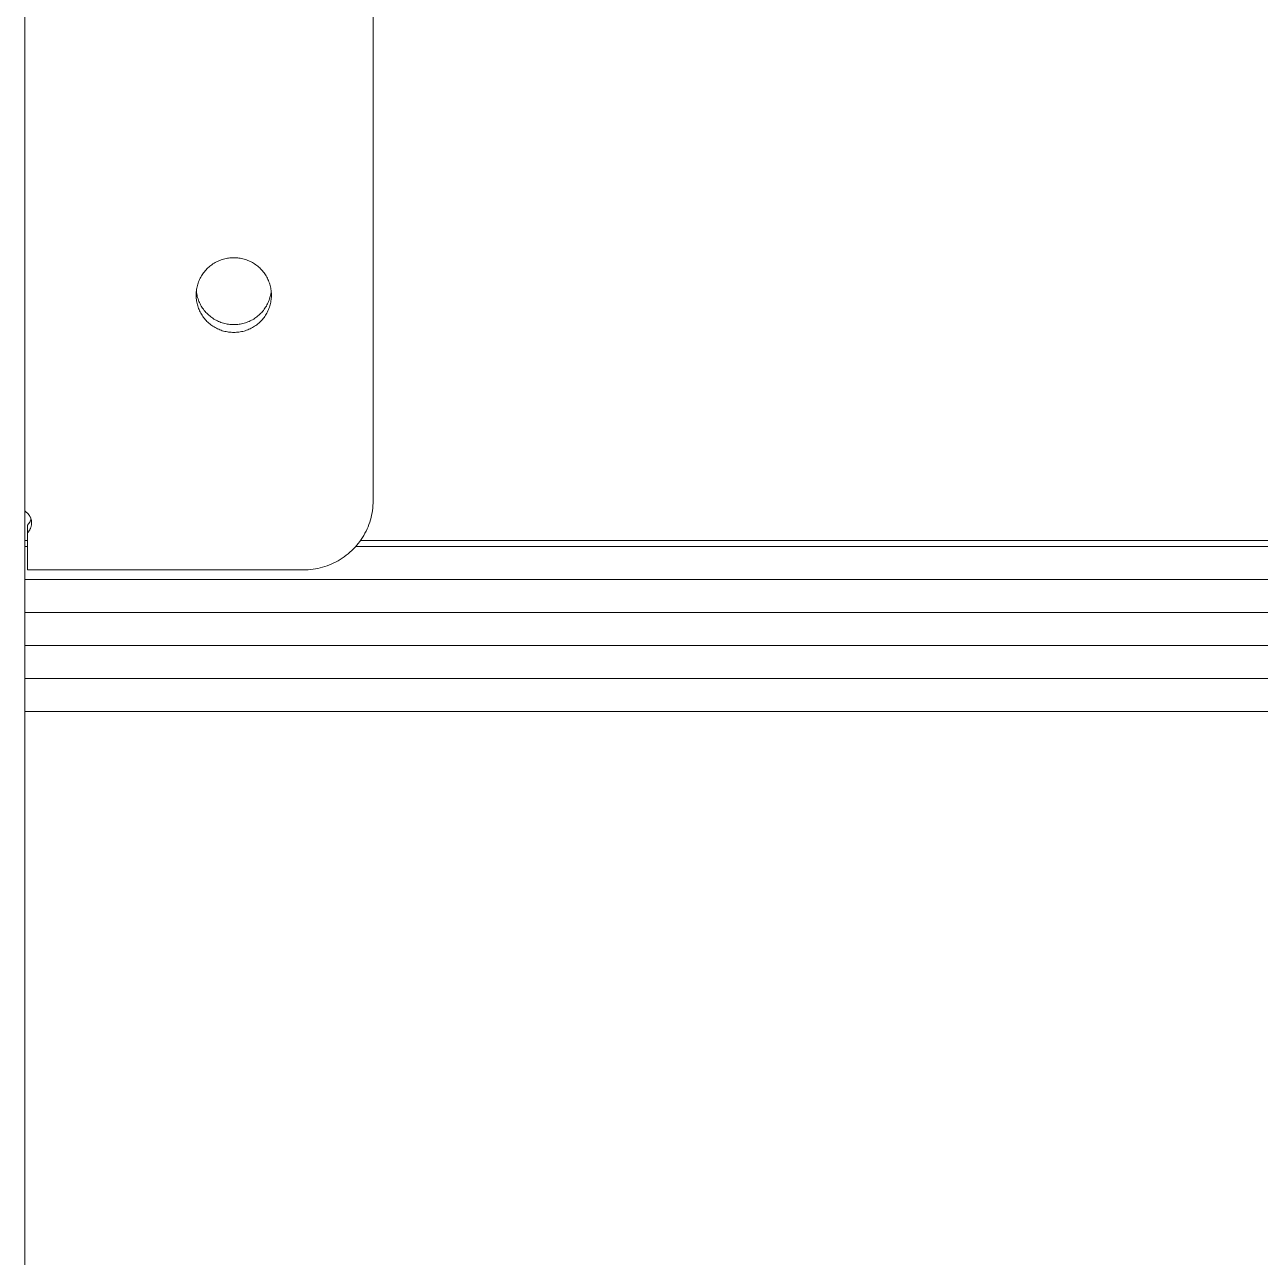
# Model space of a CAD drawing. Header units: millimetres. Extents: x -80 to 4518, y -398 to 2524.
# Drawn here: x 1158.9 to 1247.5, y 1779.2 to 1867.6 of the extents above; entities that cross this region are included whole.
import ezdxf

# ---------------------------------------------------------------- set-up
doc = ezdxf.new("R2010")
doc.units = ezdxf.units.MM
doc.layers.add('ZANO_R', color=7, linetype='Continuous', lineweight=0)

msp = doc.modelspace()

# ---------------------------------------------------------------- linework, layer by layer
at = {"layer": 'ZANO_R'}
for p, q in [((1158.858, 1733.855), (1158.858, 2259.003)), ((1183.858, 1833.456), (1183.858, 1996.972)), ((1173.213, 1850.814), (1173.304, 1850.834)), ((1173.304, 1850.834), (1173.395, 1850.85)), ((1173.395, 1850.85), (1173.487, 1850.864)), ((1173.487, 1850.864), (1173.58, 1850.874)), ((1173.58, 1850.874), (1173.672, 1850.881)), ((1173.672, 1850.881), (1173.765, 1850.885)), ((1173.765, 1850.885), (1173.858, 1850.886)), ((1173.858, 1850.886), (1173.951, 1850.885)), ((1173.951, 1850.885), (1174.044, 1850.881)), ((1174.044, 1850.881), (1174.136, 1850.874)), ((1174.136, 1850.874), (1174.229, 1850.864)), ((1174.229, 1850.864), (1174.32, 1850.85)), ((1174.32, 1850.85), (1174.412, 1850.834)), ((1174.412, 1850.834), (1174.502, 1850.814)), ((1171.748, 1849.888), (1171.808, 1849.96)), ((1171.808, 1849.96), (1171.87, 1850.029)), ((1171.87, 1850.029), (1171.934, 1850.096)), ((1171.934, 1850.096), (1172, 1850.161)), ((1172, 1850.161), (1172.069, 1850.223)), ((1172.069, 1850.223), (1172.14, 1850.283)), ((1172.14, 1850.283), (1172.213, 1850.341)), ((1172.213, 1850.341), (1172.288, 1850.395)), ((1172.288, 1850.395), (1172.365, 1850.448)), ((1172.365, 1850.448), (1172.443, 1850.497)), ((1172.443, 1850.497), (1172.523, 1850.544)), ((1172.523, 1850.544), (1172.605, 1850.588)), ((1172.605, 1850.588), (1172.688, 1850.629)), ((1172.688, 1850.629), (1172.773, 1850.668)), ((1172.773, 1850.668), (1172.859, 1850.703)), ((1172.859, 1850.703), (1172.946, 1850.735)), ((1172.946, 1850.735), (1173.034, 1850.765)), ((1173.034, 1850.765), (1173.123, 1850.791)), ((1173.123, 1850.791), (1173.213, 1850.814)), ((1174.502, 1850.814), (1174.592, 1850.791)), ((1174.592, 1850.791), (1174.682, 1850.765)), ((1174.682, 1850.765), (1174.77, 1850.735)), ((1174.77, 1850.735), (1174.857, 1850.703)), ((1174.857, 1850.703), (1174.943, 1850.668)), ((1174.943, 1850.668), (1175.027, 1850.629)), ((1175.027, 1850.629), (1175.111, 1850.588)), ((1175.111, 1850.588), (1175.192, 1850.544)), ((1175.192, 1850.544), (1175.273, 1850.497)), ((1175.273, 1850.497), (1175.351, 1850.448)), ((1175.351, 1850.448), (1175.428, 1850.395)), ((1175.428, 1850.395), (1175.503, 1850.341)), ((1175.503, 1850.341), (1175.576, 1850.283)), ((1175.576, 1850.283), (1175.647, 1850.223)), ((1175.647, 1850.223), (1175.715, 1850.161)), ((1175.715, 1850.161), (1175.782, 1850.096)), ((1175.782, 1850.096), (1175.846, 1850.029)), ((1175.846, 1850.029), (1175.908, 1849.96)), ((1175.908, 1849.96), (1175.968, 1849.888)), ((1171.274, 1848.99), (1171.302, 1849.079)), ((1171.302, 1849.079), (1171.334, 1849.166)), ((1171.334, 1849.166), (1171.368, 1849.252)), ((1171.368, 1849.252), (1171.406, 1849.337)), ((1171.406, 1849.337), (1171.447, 1849.421)), ((1171.447, 1849.421), (1171.49, 1849.503)), ((1171.49, 1849.503), (1171.536, 1849.583)), ((1171.536, 1849.583), (1171.585, 1849.662)), ((1171.585, 1849.662), (1171.637, 1849.739)), ((1171.637, 1849.739), (1171.691, 1849.815)), ((1171.691, 1849.815), (1171.748, 1849.888)), ((1175.968, 1849.888), (1176.025, 1849.815)), ((1176.025, 1849.815), (1176.079, 1849.739)), ((1176.079, 1849.739), (1176.131, 1849.662)), ((1176.131, 1849.662), (1176.18, 1849.583)), ((1176.18, 1849.583), (1176.226, 1849.503)), ((1176.226, 1849.503), (1176.269, 1849.421)), ((1176.269, 1849.421), (1176.31, 1849.337)), ((1176.31, 1849.337), (1176.347, 1849.252)), ((1176.347, 1849.252), (1176.382, 1849.166)), ((1176.382, 1849.166), (1176.414, 1849.079)), ((1176.414, 1849.079), (1176.442, 1848.99)), ((1171.158, 1848.259), (1171.162, 1848.351)), ((1171.158, 1848.166), (1171.158, 1848.259)), ((1171.162, 1848.073), (1171.158, 1848.166)), ((1171.162, 1848.351), (1171.168, 1848.444)), ((1171.168, 1848.444), (1171.178, 1848.537)), ((1171.173, 1848.49), (1171.184, 1848.397)), ((1171.178, 1848.537), (1171.191, 1848.629)), ((1171.184, 1848.397), (1171.2, 1848.304)), ((1171.191, 1848.629), (1171.207, 1848.72)), ((1171.2, 1848.304), (1171.218, 1848.212)), ((1171.207, 1848.72), (1171.226, 1848.811)), ((1171.218, 1848.212), (1171.239, 1848.121)), ((1171.226, 1848.811), (1171.248, 1848.901)), ((1171.248, 1848.901), (1171.274, 1848.99)), ((1176.442, 1848.99), (1176.468, 1848.901)), ((1176.468, 1848.901), (1176.49, 1848.811)), ((1176.476, 1848.121), (1176.498, 1848.212)), ((1176.49, 1848.811), (1176.509, 1848.72)), ((1176.498, 1848.212), (1176.516, 1848.304)), ((1176.509, 1848.72), (1176.525, 1848.629)), ((1176.516, 1848.304), (1176.531, 1848.397)), ((1176.525, 1848.629), (1176.538, 1848.537)), ((1176.531, 1848.397), (1176.543, 1848.49)), ((1176.538, 1848.537), (1176.548, 1848.444)), ((1176.548, 1848.444), (1176.554, 1848.351)), ((1176.554, 1848.351), (1176.558, 1848.259)), ((1176.558, 1848.166), (1176.554, 1848.073)), ((1176.558, 1848.259), (1176.558, 1848.166)), ((1171.168, 1847.98), (1171.162, 1848.073)), ((1171.178, 1847.888), (1171.168, 1847.98)), ((1171.191, 1847.796), (1171.178, 1847.888)), ((1171.207, 1847.704), (1171.191, 1847.796)), ((1171.226, 1847.614), (1171.207, 1847.704)), ((1171.248, 1847.523), (1171.226, 1847.614)), ((1171.239, 1848.121), (1171.264, 1848.03)), ((1171.274, 1847.434), (1171.248, 1847.523)), ((1171.264, 1848.03), (1171.292, 1847.94)), ((1171.302, 1847.346), (1171.274, 1847.434)), ((1171.292, 1847.94), (1171.323, 1847.852)), ((1171.334, 1847.258), (1171.302, 1847.346)), ((1171.323, 1847.852), (1171.357, 1847.764)), ((1171.357, 1847.764), (1171.394, 1847.678)), ((1171.394, 1847.678), (1171.434, 1847.593)), ((1171.434, 1847.593), (1171.477, 1847.51)), ((1171.477, 1847.51), (1171.523, 1847.428)), ((1171.523, 1847.428), (1171.572, 1847.348)), ((1171.572, 1847.348), (1171.623, 1847.269)), ((1176.093, 1847.269), (1176.144, 1847.348)), ((1176.144, 1847.348), (1176.193, 1847.428)), ((1176.193, 1847.428), (1176.239, 1847.51)), ((1176.239, 1847.51), (1176.282, 1847.593)), ((1176.282, 1847.593), (1176.322, 1847.678)), ((1176.322, 1847.678), (1176.359, 1847.764)), ((1176.359, 1847.764), (1176.393, 1847.852)), ((1176.414, 1847.346), (1176.382, 1847.258)), ((1176.393, 1847.852), (1176.424, 1847.94)), ((1176.442, 1847.434), (1176.414, 1847.346)), ((1176.424, 1847.94), (1176.452, 1848.03)), ((1176.468, 1847.523), (1176.442, 1847.434)), ((1176.452, 1848.03), (1176.476, 1848.121)), ((1176.49, 1847.614), (1176.468, 1847.523)), ((1176.509, 1847.704), (1176.49, 1847.614)), ((1176.525, 1847.796), (1176.509, 1847.704)), ((1176.538, 1847.888), (1176.525, 1847.796)), ((1176.548, 1847.98), (1176.538, 1847.888)), ((1176.554, 1848.073), (1176.548, 1847.98)), ((1171.368, 1847.172), (1171.334, 1847.258)), ((1171.406, 1847.087), (1171.368, 1847.172)), ((1171.447, 1847.004), (1171.406, 1847.087)), ((1171.49, 1846.922), (1171.447, 1847.004)), ((1171.536, 1846.841), (1171.49, 1846.922)), ((1171.585, 1846.762), (1171.536, 1846.841)), ((1171.637, 1846.685), (1171.585, 1846.762)), ((1171.623, 1847.269), (1171.677, 1847.192)), ((1171.691, 1846.61), (1171.637, 1846.685)), ((1171.677, 1847.192), (1171.734, 1847.118)), ((1171.748, 1846.536), (1171.691, 1846.61)), ((1171.734, 1847.118), (1171.794, 1847.045)), ((1171.808, 1846.465), (1171.748, 1846.536)), ((1171.794, 1847.045), (1171.856, 1846.975)), ((1171.87, 1846.396), (1171.808, 1846.465)), ((1171.856, 1846.975), (1171.92, 1846.906)), ((1171.934, 1846.329), (1171.87, 1846.396)), ((1171.92, 1846.906), (1171.987, 1846.84)), ((1171.987, 1846.84), (1172.056, 1846.776)), ((1172.056, 1846.776), (1172.127, 1846.715)), ((1172.127, 1846.715), (1172.2, 1846.656)), ((1172.2, 1846.656), (1172.275, 1846.6)), ((1172.275, 1846.6), (1172.352, 1846.547)), ((1172.352, 1846.547), (1172.431, 1846.496)), ((1172.431, 1846.496), (1172.512, 1846.448)), ((1172.512, 1846.448), (1172.594, 1846.403)), ((1172.594, 1846.403), (1172.678, 1846.361)), ((1175.038, 1846.361), (1175.122, 1846.403)), ((1175.122, 1846.403), (1175.204, 1846.448)), ((1175.204, 1846.448), (1175.285, 1846.496)), ((1175.285, 1846.496), (1175.364, 1846.547)), ((1175.364, 1846.547), (1175.441, 1846.6)), ((1175.441, 1846.6), (1175.516, 1846.656)), ((1175.516, 1846.656), (1175.589, 1846.715)), ((1175.589, 1846.715), (1175.66, 1846.776)), ((1175.66, 1846.776), (1175.729, 1846.84)), ((1175.729, 1846.84), (1175.796, 1846.906)), ((1175.846, 1846.396), (1175.782, 1846.329)), ((1175.796, 1846.906), (1175.86, 1846.975)), ((1175.908, 1846.465), (1175.846, 1846.396)), ((1175.86, 1846.975), (1175.922, 1847.045)), ((1175.968, 1846.536), (1175.908, 1846.465)), ((1175.922, 1847.045), (1175.982, 1847.118)), ((1176.025, 1846.61), (1175.968, 1846.536)), ((1175.982, 1847.118), (1176.038, 1847.192)), ((1176.079, 1846.685), (1176.025, 1846.61)), ((1176.038, 1847.192), (1176.093, 1847.269)), ((1176.131, 1846.762), (1176.079, 1846.685)), ((1176.18, 1846.841), (1176.131, 1846.762)), ((1176.226, 1846.922), (1176.18, 1846.841)), ((1176.269, 1847.004), (1176.226, 1846.922)), ((1176.31, 1847.087), (1176.269, 1847.004)), ((1176.347, 1847.172), (1176.31, 1847.087)), ((1176.382, 1847.258), (1176.347, 1847.172)), ((1172, 1846.264), (1171.934, 1846.329)), ((1172.069, 1846.201), (1172, 1846.264)), ((1172.14, 1846.141), (1172.069, 1846.201)), ((1172.213, 1846.084), (1172.14, 1846.141)), ((1172.288, 1846.029), (1172.213, 1846.084)), ((1172.365, 1845.977), (1172.288, 1846.029)), ((1172.443, 1845.927), (1172.365, 1845.977)), ((1172.523, 1845.88), (1172.443, 1845.927)), ((1172.605, 1845.836), (1172.523, 1845.88)), ((1172.688, 1845.795), (1172.605, 1845.836)), ((1172.678, 1846.361), (1172.763, 1846.321)), ((1172.773, 1845.757), (1172.688, 1845.795)), ((1172.763, 1846.321), (1172.85, 1846.285)), ((1172.859, 1845.721), (1172.773, 1845.757)), ((1172.85, 1846.285), (1172.938, 1846.252)), ((1172.946, 1845.689), (1172.859, 1845.721)), ((1172.938, 1846.252), (1173.026, 1846.221)), ((1173.034, 1845.66), (1172.946, 1845.689)), ((1173.026, 1846.221), (1173.116, 1846.194)), ((1173.123, 1845.634), (1173.034, 1845.66)), ((1173.116, 1846.194), (1173.207, 1846.17)), ((1173.213, 1845.611), (1173.123, 1845.634)), ((1173.207, 1846.17), (1173.299, 1846.15)), ((1173.304, 1845.591), (1173.213, 1845.611)), ((1173.299, 1846.15), (1173.391, 1846.132)), ((1173.395, 1845.574), (1173.304, 1845.591)), ((1173.391, 1846.132), (1173.484, 1846.118)), ((1173.487, 1845.561), (1173.395, 1845.574)), ((1173.484, 1846.118), (1173.577, 1846.107)), ((1173.58, 1845.55), (1173.487, 1845.561)), ((1173.577, 1846.107), (1173.67, 1846.099)), ((1173.672, 1845.543), (1173.58, 1845.55)), ((1173.67, 1846.099), (1173.764, 1846.095)), ((1173.765, 1845.539), (1173.672, 1845.543)), ((1173.764, 1846.095), (1173.858, 1846.093)), ((1173.858, 1845.538), (1173.765, 1845.539)), ((1173.858, 1846.093), (1173.952, 1846.095)), ((1173.951, 1845.539), (1173.858, 1845.538)), ((1174.044, 1845.543), (1173.951, 1845.539)), ((1173.952, 1846.095), (1174.046, 1846.099)), ((1174.136, 1845.55), (1174.044, 1845.543)), ((1174.046, 1846.099), (1174.139, 1846.107)), ((1174.229, 1845.561), (1174.136, 1845.55)), ((1174.139, 1846.107), (1174.232, 1846.118)), ((1174.32, 1845.574), (1174.229, 1845.561)), ((1174.232, 1846.118), (1174.325, 1846.132)), ((1174.412, 1845.591), (1174.32, 1845.574)), ((1174.325, 1846.132), (1174.417, 1846.15)), ((1174.502, 1845.611), (1174.412, 1845.591)), ((1174.417, 1846.15), (1174.509, 1846.17)), ((1174.592, 1845.634), (1174.502, 1845.611)), ((1174.509, 1846.17), (1174.6, 1846.194)), ((1174.682, 1845.66), (1174.592, 1845.634)), ((1174.6, 1846.194), (1174.69, 1846.221)), ((1174.77, 1845.689), (1174.682, 1845.66)), ((1174.69, 1846.221), (1174.778, 1846.252)), ((1174.857, 1845.721), (1174.77, 1845.689)), ((1174.778, 1846.252), (1174.866, 1846.285)), ((1174.943, 1845.757), (1174.857, 1845.721)), ((1174.866, 1846.285), (1174.953, 1846.321)), ((1175.027, 1845.795), (1174.943, 1845.757)), ((1174.953, 1846.321), (1175.038, 1846.361)), ((1175.111, 1845.836), (1175.027, 1845.795)), ((1175.192, 1845.88), (1175.111, 1845.836)), ((1175.273, 1845.927), (1175.192, 1845.88)), ((1175.351, 1845.977), (1175.273, 1845.927)), ((1175.428, 1846.029), (1175.351, 1845.977)), ((1175.503, 1846.084), (1175.428, 1846.029)), ((1175.576, 1846.141), (1175.503, 1846.084)), ((1175.647, 1846.201), (1175.576, 1846.141)), ((1175.715, 1846.264), (1175.647, 1846.201)), ((1175.782, 1846.329), (1175.715, 1846.264)), ((1183.828, 1832.936), (1183.844, 1833.109)), ((1183.844, 1833.109), (1183.854, 1833.283)), ((1183.854, 1833.283), (1183.858, 1833.456)), ((1158.858, 1832.718), (1158.887, 1832.701)), ((1158.887, 1832.701), (1158.916, 1832.682)), ((1158.916, 1832.682), (1158.944, 1832.663)), ((1158.944, 1832.663), (1158.971, 1832.642)), ((1158.971, 1832.642), (1158.998, 1832.621)), ((1158.998, 1832.621), (1159.024, 1832.598)), ((1159.024, 1832.598), (1159.049, 1832.575)), ((1159.049, 1832.575), (1159.073, 1832.551)), ((1159.073, 1832.551), (1159.096, 1832.526)), ((1159.096, 1832.526), (1159.119, 1832.5)), ((1159.119, 1832.5), (1159.14, 1832.474)), ((1159.14, 1832.474), (1159.161, 1832.446)), ((1159.161, 1832.446), (1159.181, 1832.418)), ((1159.181, 1832.418), (1159.199, 1832.39)), ((1159.199, 1832.39), (1159.217, 1832.361)), ((1159.217, 1832.361), (1159.234, 1832.331)), ((1159.234, 1832.331), (1159.249, 1832.3)), ((1159.249, 1832.3), (1159.264, 1832.269)), ((1159.264, 1832.269), (1159.277, 1832.238)), ((1159.277, 1832.238), (1159.29, 1832.206)), ((1159.29, 1832.206), (1159.301, 1832.174)), ((1183.658, 1832.086), (1183.704, 1832.253)), ((1183.704, 1832.253), (1183.744, 1832.422)), ((1183.744, 1832.422), (1183.778, 1832.593)), ((1183.778, 1832.593), (1183.806, 1832.764)), ((1183.806, 1832.764), (1183.828, 1832.936)), ((1159.058, 1831.719), (1159.081, 1831.743)), ((1159.058, 1831.164), (1159.058, 1831.719)), ((1159.081, 1831.743), (1159.104, 1831.768)), ((1159.104, 1831.768), (1159.125, 1831.793)), ((1159.125, 1831.793), (1159.146, 1831.819)), ((1159.146, 1831.819), (1159.166, 1831.845)), ((1159.166, 1831.845), (1159.185, 1831.873)), ((1159.188, 1831.323), (1159.168, 1831.294)), ((1159.185, 1831.873), (1159.202, 1831.901)), ((1159.206, 1831.352), (1159.188, 1831.323)), ((1159.202, 1831.901), (1159.22, 1831.929)), ((1159.223, 1831.381), (1159.206, 1831.352)), ((1159.22, 1831.929), (1159.236, 1831.958)), ((1159.24, 1831.411), (1159.223, 1831.381)), ((1159.236, 1831.958), (1159.251, 1831.988)), ((1159.255, 1831.442), (1159.24, 1831.411)), ((1159.251, 1831.988), (1159.265, 1832.018)), ((1159.269, 1831.473), (1159.255, 1831.442)), ((1159.265, 1832.018), (1159.278, 1832.048)), ((1159.282, 1831.504), (1159.269, 1831.473)), ((1159.278, 1832.048), (1159.29, 1832.079)), ((1159.294, 1831.536), (1159.282, 1831.504)), ((1159.29, 1832.079), (1159.301, 1832.111)), ((1159.305, 1831.569), (1159.294, 1831.536)), ((1159.301, 1832.174), (1159.311, 1832.141)), ((1159.301, 1832.111), (1159.311, 1832.142)), ((1159.315, 1831.601), (1159.305, 1831.569)), ((1159.311, 1832.141), (1159.32, 1832.108)), ((1159.323, 1831.635), (1159.315, 1831.601)), ((1159.32, 1832.108), (1159.328, 1832.075)), ((1159.331, 1831.668), (1159.323, 1831.635)), ((1159.328, 1832.075), (1159.335, 1832.042)), ((1159.337, 1831.702), (1159.331, 1831.668)), ((1159.335, 1832.042), (1159.34, 1832.008)), ((1159.342, 1831.735), (1159.337, 1831.702)), ((1159.34, 1832.008), (1159.345, 1831.974)), ((1159.346, 1831.769), (1159.342, 1831.735)), ((1159.345, 1831.974), (1159.348, 1831.94)), ((1159.349, 1831.803), (1159.346, 1831.769)), ((1159.348, 1831.94), (1159.35, 1831.906)), ((1159.35, 1831.837), (1159.349, 1831.803)), ((1159.35, 1831.906), (1159.351, 1831.872)), ((1159.351, 1831.872), (1159.35, 1831.837)), ((1183.344, 1831.278), (1183.418, 1831.435)), ((1183.418, 1831.435), (1183.487, 1831.594)), ((1183.487, 1831.594), (1183.55, 1831.756)), ((1183.55, 1831.756), (1183.607, 1831.92)), ((1183.607, 1831.92), (1183.658, 1832.086)), ((1159.058, 1830.596), (1158.858, 1830.596)), ((1159.082, 1831.189), (1159.058, 1831.164)), ((1159.058, 1831.164), (1159.058, 1828.505)), ((1159.105, 1831.214), (1159.082, 1831.189)), ((1159.127, 1831.24), (1159.105, 1831.214)), ((1159.148, 1831.267), (1159.127, 1831.24)), ((1159.168, 1831.294), (1159.148, 1831.267)), ((1182.788, 1830.398), (1182.893, 1830.536)), ((1182.893, 1830.536), (1182.994, 1830.678)), ((1397.767, 1830.596), (1182.94, 1830.596)), ((1182.994, 1830.678), (1183.089, 1830.823)), ((1183.089, 1830.823), (1183.179, 1830.972)), ((1183.179, 1830.972), (1183.264, 1831.123)), ((1183.264, 1831.123), (1183.344, 1831.278)), ((1158.858, 1830.168), (1159.058, 1830.168)), ((1181.926, 1829.545), (1182.062, 1829.653)), ((1182.062, 1829.653), (1182.194, 1829.767)), ((1182.194, 1829.767), (1182.321, 1829.884)), ((1182.321, 1829.884), (1182.445, 1830.007)), ((1182.445, 1830.007), (1182.564, 1830.133)), ((1182.564, 1830.133), (1182.678, 1830.264)), ((1182.596, 1830.168), (1397.767, 1830.168)), ((1182.678, 1830.264), (1182.788, 1830.398)), ((1180.062, 1828.647), (1180.23, 1828.691)), ((1180.23, 1828.691), (1180.397, 1828.741)), ((1180.397, 1828.741), (1180.561, 1828.797)), ((1180.561, 1828.797), (1180.724, 1828.858)), ((1180.724, 1828.858), (1180.884, 1828.925)), ((1180.884, 1828.925), (1181.042, 1828.998)), ((1181.042, 1828.998), (1181.197, 1829.076)), ((1181.197, 1829.076), (1181.349, 1829.159)), ((1181.349, 1829.159), (1181.498, 1829.248)), ((1181.498, 1829.248), (1181.644, 1829.342)), ((1181.644, 1829.342), (1181.787, 1829.441)), ((1181.787, 1829.441), (1181.926, 1829.545)), ((1158.858, 1827.803), (1397.767, 1827.803)), ((1159.058, 1828.505), (1178.858, 1828.505)), ((1178.858, 1828.505), (1179.032, 1828.507)), ((1179.032, 1828.507), (1179.205, 1828.515)), ((1179.205, 1828.515), (1179.378, 1828.529)), ((1179.378, 1828.529), (1179.551, 1828.55)), ((1179.551, 1828.55), (1179.722, 1828.576)), ((1179.722, 1828.576), (1179.893, 1828.608)), ((1179.893, 1828.608), (1180.062, 1828.647)), ((1158.858, 1825.438), (1397.767, 1825.438)), ((1158.858, 1823.073), (1397.767, 1823.073)), ((1158.858, 1820.709), (1397.767, 1820.709)), ((1158.858, 1818.344), (1397.767, 1818.344))]:
    msp.add_line(p, q, dxfattribs=at)

doc.saveas('drawing.dxf')
